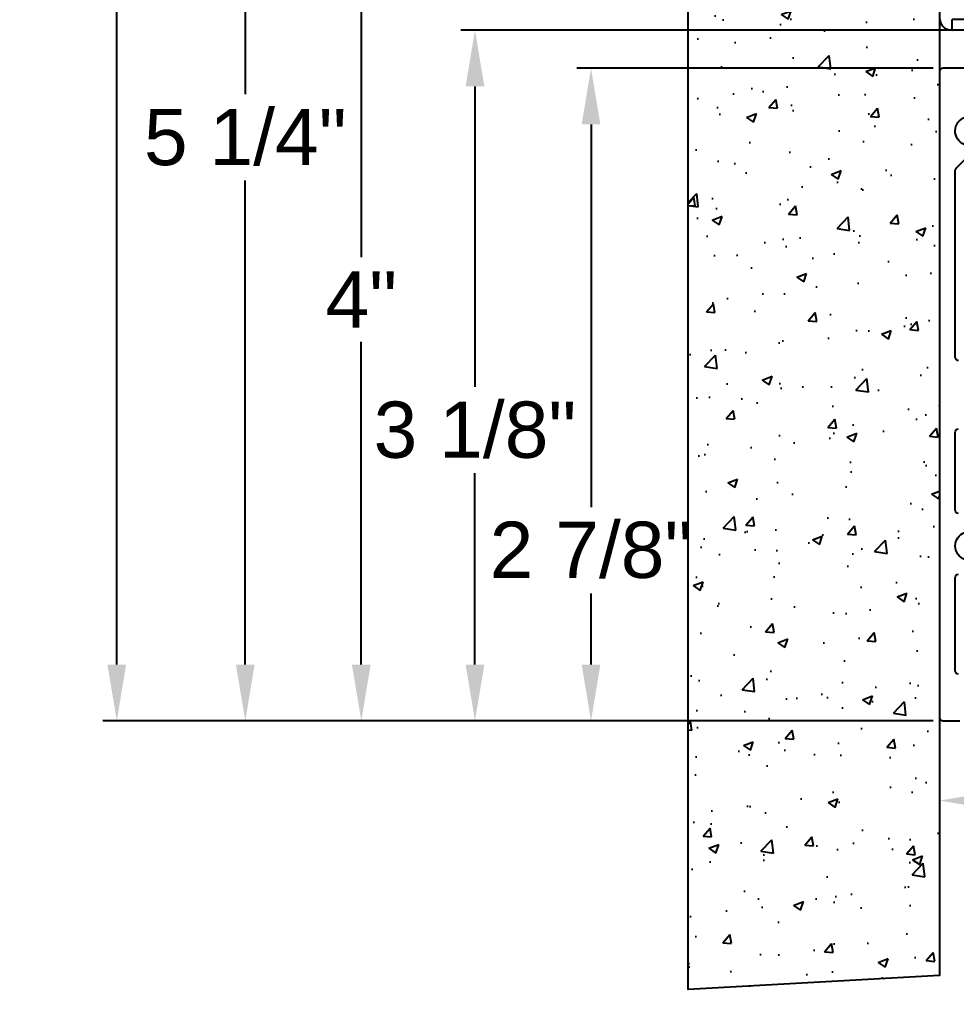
# Model space of a CAD drawing. Extents: x -5.1 to 6.1, y -1.2 to 8.2.
# Drawn here: x -5.071 to -0.907, y -1.194 to 3.117 of the extents above; entities that cross this region are included whole.
import ezdxf

# ---------------------------------------------------------------- set-up
doc = ezdxf.new("R2010")
doc.units = 0
doc.header["$LTSCALE"] = 0.5
doc.header["$MEASUREMENT"] = 0
doc.linetypes.add('PHANTOM', pattern=[0.5, 0.25, -0.05, 0.05, -0.05, 0.05, -0.05])
doc.layers.get('Defpoints').update_dxf_attribs({"linetype": 'CONTINUOUS'})
for name, color, linetype in [('Ceiling', 42, 'CONTINUOUS'), ('Housing', 150, 'CONTINUOUS'), ('Mounting', 4, 'CONTINUOUS')]:
    doc.layers.add(name, color=color, linetype=linetype)
doc.layers.add('Construction', color=60, linetype='PHANTOM', plot=False)
doc.layers.add('CUST DWG', color=60, linetype='CONTINUOUS', lineweight=20)
doc.styles.get("Standard").update_dxf_attribs({"font": 'arial.ttf'})
doc.dimstyles.new('LSAD_CustDims', dxfattribs={"dimtxt": 1, "dimasz": 1, "dimexe": 0.0625, "dimexo": 0.042969, "dimgap": 0.0625, "dimtad": 0, "dimtih": 1, "dimtoh": 1, "dimdec": 3, "dimzin": 0, "dimdsep": 46, "dimlunit": 4, "dimtxsty": 'Standard', "dimcen": 0.125, "dimclrd": 256, "dimclre": 256, "dimclrt": 256, "dimadec": 0, "dimazin": 0, "dimtfac": 1, "dimtdec": 3, "dimtix": 1, "dimtofl": 0, "dimtmove": 0, "dimatfit": 3, "dimfxl": 1, "dimfrac": 2, "dimtolj": 1, "dimtzin": 0, "dimarcsym": 0})

# ---------------------------------------------------------------- blocks, each defined once
blk = doc.blocks.new('*D2')
at = {"layer": 'CUST DWG', "lineweight": -2, "ltscale": 0.5, "transparency": 16777216}
for p, q in [((-0.9833, -0.028), (-0.9832, -0.417)), ((0.9835, -0.0279), (0.9836, -0.4169)), ((-0.7332, -0.3545), (-0.2081, -0.3545)), ((0.7336, -0.3544), (0.2085, -0.3545))]:
    blk.add_line(p, q, dxfattribs=at)
at = {"layer": 'CUST DWG', "ltscale": 0.5, "transparency": 16777216}
for points in [[(-0.7332, -0.3128), (-0.7332, -0.3962), (-0.9832, -0.3545)], [(0.7336, -0.3128), (0.7336, -0.3961), (0.9836, -0.3544)]]:
    blk.add_solid(points, dxfattribs=at)
at = {"layer": 'Defpoints', "color": 0, "ltscale": 0.5, "transparency": 16777216}
for p in [(-0.9833, 0.015), (0.9835, 0.0151), (0.9836, -0.3544)]:
    blk.add_point(p, dxfattribs=at)
at = {"layer": 'CUST DWG', "ltscale": 0.5, "transparency": 16777216, "insert": (0.0002, -0.3545), "char_height": 0.25, "attachment_point": 5}
blk.add_mtext('\\A1;2"', dxfattribs=at)
blk = doc.blocks.new('*D3')
at = {"layer": 'CUST DWG', "lineweight": -2, "ltscale": 0.5, "transparency": 16777216}
for p, q in [((-1.0112, 2.9), (-2.594, 2.9)), ((-2.5315, 2.65), (-2.5315, 0.95)), ((-2.5315, 0.25), (-2.5315, 0.5665)), ((-1.0112, 0), (-2.594, 0))]:
    blk.add_line(p, q, dxfattribs=at)
at = {"layer": 'CUST DWG', "ltscale": 0.5, "transparency": 16777216}
for points in [[(-2.5732, 2.65), (-2.4899, 2.65), (-2.5315, 2.9)], [(-2.5732, 0.25), (-2.4899, 0.25), (-2.5315, 0)]]:
    blk.add_solid(points, dxfattribs=at)
at = {"layer": 'Defpoints', "color": 0, "ltscale": 0.5, "transparency": 16777216}
for p in [(-2.5315, 2.9), (-0.9682, 2.9), (-0.9683, 0)]:
    blk.add_point(p, dxfattribs=at)
at = {"layer": 'CUST DWG', "ltscale": 0.5, "transparency": 16777216, "insert": (-2.5315, 0.7582), "char_height": 0.25, "attachment_point": 5}
blk.add_mtext('\\A1;2 7/8"', dxfattribs=at)
blk = doc.blocks.new('*D4')
at = {"layer": 'CUST DWG', "lineweight": -2, "ltscale": 0.5, "transparency": 16777216}
for p, q in [((-1.0262, 6.0692), (-4.7009, 6.0692)), ((-4.6384, 5.8192), (-4.6384, 4.0227)), ((-4.6384, 0.25), (-4.6384, 3.6391)), ((-1.0112, 0), (-4.7009, 0))]:
    blk.add_line(p, q, dxfattribs=at)
at = {"layer": 'CUST DWG', "ltscale": 0.5, "transparency": 16777216}
for points in [[(-4.6801, 5.8192), (-4.5968, 5.8192), (-4.6384, 6.0692)], [(-4.6801, 0.25), (-4.5968, 0.25), (-4.6384, 0)]]:
    blk.add_solid(points, dxfattribs=at)
at = {"layer": 'Defpoints', "color": 0, "ltscale": 0.5, "transparency": 16777216}
for p in [(-4.6384, 6.0692), (-0.9833, 6.0692), (-0.9683, 0)]:
    blk.add_point(p, dxfattribs=at)
at = {"layer": 'CUST DWG', "ltscale": 0.5, "transparency": 16777216, "insert": (-4.6384, 3.8309), "char_height": 0.25, "attachment_point": 5}
blk.add_mtext('\\A1;6 1/8"', dxfattribs=at)
blk = doc.blocks.new('*D5')
at = {"layer": 'CUST DWG', "lineweight": -2, "ltscale": 0.5, "transparency": 16777216}
for p, q in [((-0.5564, 3.0692), (-3.1096, 3.0692)), ((-3.0471, 2.8192), (-3.0471, 1.4838)), ((-3.0471, 0.25), (-3.0471, 1.1001)), ((-1.0112, 0), (-3.1096, 0))]:
    blk.add_line(p, q, dxfattribs=at)
at = {"layer": 'CUST DWG', "ltscale": 0.5, "transparency": 16777216}
for points in [[(-3.0887, 2.8192), (-3.0054, 2.8192), (-3.0471, 3.0692)], [(-3.0887, 0.25), (-3.0054, 0.25), (-3.0471, 0)]]:
    blk.add_solid(points, dxfattribs=at)
at = {"layer": 'Defpoints', "color": 0, "ltscale": 0.5, "transparency": 16777216}
for p in [(-3.0471, 3.0692), (-0.5134, 3.0692), (-0.9683, 0)]:
    blk.add_point(p, dxfattribs=at)
at = {"layer": 'CUST DWG', "ltscale": 0.5, "transparency": 16777216, "insert": (-3.0471, 1.292), "char_height": 0.25, "attachment_point": 5}
blk.add_mtext('\\A1;3 1/8"', dxfattribs=at)
blk = doc.blocks.new('*D0')
at = {"layer": 'CUST DWG', "lineweight": -2, "ltscale": 0.5, "transparency": 16777216}
for p, q in [((-2.1693, 3.9721), (-3.6145, 3.9721)), ((-3.552, 3.7221), (-3.552, 2.0597)), ((-3.552, 0.25), (-3.552, 1.6847)), ((-1.0112, 0), (-3.6145, 0))]:
    blk.add_line(p, q, dxfattribs=at)
at = {"layer": 'CUST DWG', "ltscale": 0.5, "transparency": 16777216}
for points in [[(-3.5937, 3.7221), (-3.5104, 3.7221), (-3.552, 3.9721)], [(-3.5937, 0.25), (-3.5104, 0.25), (-3.552, 0)]]:
    blk.add_solid(points, dxfattribs=at)
at = {"layer": 'Defpoints', "color": 0, "ltscale": 0.5, "transparency": 16777216}
for p in [(-3.552, 3.9721), (-2.1263, 3.9721), (-0.9683, 0)]:
    blk.add_point(p, dxfattribs=at)
at = {"layer": 'CUST DWG', "ltscale": 0.5, "transparency": 16777216, "insert": (-3.552, 1.8722), "char_height": 0.25, "attachment_point": 5}
blk.add_mtext('\\A1;4"', dxfattribs=at)
blk = doc.blocks.new('*D1')
at = {"layer": 'CUST DWG', "lineweight": -2, "ltscale": 0.5, "transparency": 16777216}
for p, q in [((-2.1693, 5.2221), (-4.13, 5.2221)), ((-4.0675, 4.9721), (-4.0675, 2.7842)), ((-4.0675, 0.25), (-4.0675, 2.4007)), ((-1.0112, 0), (-4.13, 0))]:
    blk.add_line(p, q, dxfattribs=at)
at = {"layer": 'CUST DWG', "ltscale": 0.5, "transparency": 16777216}
for points in [[(-4.1092, 4.9721), (-4.0259, 4.9721), (-4.0675, 5.2221)], [(-4.1092, 0.25), (-4.0259, 0.25), (-4.0675, 0)]]:
    blk.add_solid(points, dxfattribs=at)
at = {"layer": 'Defpoints', "color": 0, "ltscale": 0.5, "transparency": 16777216}
for p in [(-4.0675, 5.2221), (-2.1263, 5.2221), (-0.9683, 0)]:
    blk.add_point(p, dxfattribs=at)
at = {"layer": 'CUST DWG', "ltscale": 0.5, "transparency": 16777216, "insert": (-4.0675, 2.5925), "char_height": 0.25, "attachment_point": 5}
blk.add_mtext('\\A1;5 1/4"', dxfattribs=at)

msp = doc.modelspace()

# ---------------------------------------------------------------- hatches: boundary and pattern name
at = {"layer": 'Ceiling', "ltscale": 0.5, "transparency": 16777216}
h = msp.add_hatch(dxfattribs=at)
h.set_pattern_fill('AR-CONC', color=256, scale=0.063)
h.set_pattern_definition([(50, (2.7623, -1e-06), (0.451874, -0.039534), [0.04725, -0.51975]), (355, (2.7623, -1e-06), (-0.087413, 0.47388), [0.0378, -0.4158]), (100.4514, (2.79995, -0.0033), (0.36446, 0.434347), [0.040156, -0.44172]), (46.184, (2.7623, 0.126), (0.672362, -0.104277), [0.070875, -0.779625]), (96.636, (2.8183, 0.1173), (0.588837, 0.613695), [0.060235, -0.66258]), (351.184, (2.7623, 0.126), (0.588837, 0.613695), [0.0567, -0.6237]), (21, (2.8253, 0.0945), (0.376051, -0.25365), [0.04725, -0.51975]), (326, (2.8253, 0.0945), (0.153289, 0.456845), [0.0378, -0.4158]), (71.4514, (2.85663, 0.07336), (0.52934, 0.203195), [0.040156, -0.44172]), (37.5, (2.76229, -1e-06), (0.0076607, 0.209723), [0, -0.41076, 0, -0.4221, 0, -0.417375]), (7.5, (2.7623, -1e-06), (0.165734, 0.2484794), [0, -0.24066, 0, -0.40131, 0, -0.159075]), (327.5, (2.6218, -1e-06), (0.336308, -0.0142096), [0, -0.1575, 0, -0.4914, 0, -0.65205]), (317.5, (2.5588, -1e-06), (0.367407, 0.063066), [0, -0.20475, 0, -0.32634, 0, -0.46305])])
h.paths.add_polyline_path([(-0.9833, 8.2429), (-0.9833, -1.1324), (-2.1001, -1.1944), (-2.1001, 8.181)])

# ---------------------------------------------------------------- linework, layer by layer
at = {"layer": 'Ceiling', "transparency": 16777216}
msp.add_lwpolyline([(-0.9833, 8.2429), (-0.9833, -1.1324), (-2.1001, -1.1944), (-2.1001, 8.181)], close=True, dxfattribs=at)
at = {"layer": 'Construction', "ltscale": 0.5, "transparency": 16777216}
msp.add_point((-0.9833, 1.4), dxfattribs=at)
at = {"layer": 'Housing', "transparency": 16777216}
for points in [[(-0.7804, 2.9), (-0.9684, 2.9, 0.414214), (-0.9834, 2.885), (-0.9833, 0.015, 0.414227), (-0.9683, 0), (-0.8923, 0, 0.414214)], [(-0.8449, 2.5572, -2.678512), (-0.7855, 2.6165, 0.694078)], [(-0.8983, 1.6007, -0.414214), (-0.9133, 1.6157), (-0.9134, 2.4452, -0.198912), (-0.909, 2.4558), (-0.8332, 2.5316, 0.694078)], [(-0.8983, 0.9219, -0.414214), (-0.9133, 0.9369), (-0.9133, 1.2819, -0.414214), (-0.8983, 1.2969)], [(-0.801, 0.7352, -2.678512), (-0.801, 0.8191, 0.694078)], [(-0.8983, 0.207, -0.414219), (-0.9133, 0.222), (-0.9133, 0.6361, -0.414214), (-0.8983, 0.6511)]]:
    msp.add_lwpolyline(points, format="xyb", dxfattribs=at)
at = {"layer": 'Mounting', "linetype": 'Continuous', "lineweight": 25, "transparency": 16777216}
for p, q in [((-0.9276, 3.0692), (-0.9276, 3.117)), ((0.6634, 3.117), (-0.9276, 3.117)), ((0.6634, 3.0692), (-0.9276, 3.0692))]:
    msp.add_line(p, q, dxfattribs=at)
msp.add_arc((-0.9276, 3.125), 0.0558, 180, 270, dxfattribs=at)

# ---------------------------------------------------------------- dimensions: what is measured, and where the dimension line sits
at = {"layer": 'CUST DWG', "ltscale": 0.5, "transparency": 16777216}
for base, p1, p2, angle, picture, middle in [((-4.6384, 6.0692), (-0.9683, 0), (-0.9833, 6.0692), 90, '*D4', (-4.6384, 3.8309)), ((-4.0675, 5.2221), (-0.9683, 0), (-2.1263, 5.2221), 90, '*D1', (-4.0675, 2.5925)), ((-3.552, 3.9721), (-0.9683, 0), (-2.1263, 3.9721), 90, '*D0', (-3.552, 1.8722)), ((-3.0471, 3.0692), (-0.9683, 0), (-0.5134, 3.0692), 90, '*D5', (-3.0471, 1.292)), ((-2.5315, 2.9), (-0.9683, 0), (-0.9682, 2.9), 90, '*D3', (-2.5315, 0.7582)), ((0.9836, -0.3544), (-0.9833, 0.015), (0.9835, 0.0151), 0.0027, '*D2', (0.0002, -0.3545))]:
    dim = msp.add_linear_dim(base=base, p1=p1, p2=p2, angle=angle, dimstyle='LSAD_CustDims', override={"dimtxt": 0.25, "dimasz": 0.25}, dxfattribs=at)
    dim.commit()
    dim.dimension.update_dxf_attribs({"geometry": picture, "text_midpoint": middle, "dimtype": 128})

doc.saveas('drawing.dxf')
